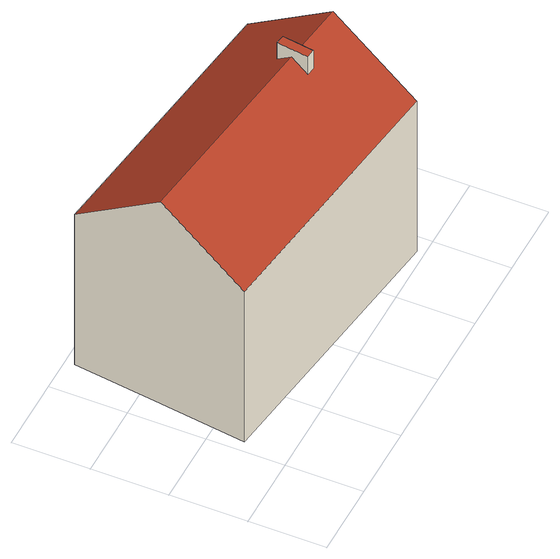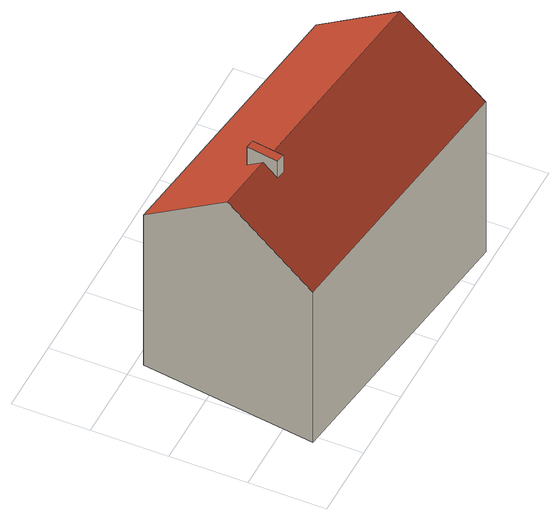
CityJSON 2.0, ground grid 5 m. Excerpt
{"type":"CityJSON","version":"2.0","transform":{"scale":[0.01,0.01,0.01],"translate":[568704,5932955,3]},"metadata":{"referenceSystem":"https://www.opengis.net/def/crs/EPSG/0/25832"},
"CityObjects":{
"building1":{"type":"Building","attributes":{"Grundfläche 2D":"212.006406","Grundhöhe NN":"3.453"},"children":["building1-1"],"geometry":[{"type":"Solid","lod":"3","boundaries":[[[[0,1,2,3,4,5,6]],[[0,7,5,8,9,1]],[[6,5,7,0]],[[4,3,10,11]],[[8,5,4,11,12]],[[9,8,12,13]],[[14,10,3,2,1,9,13,15]],[[15,13,12,11,10,14]]]],"semantics":{"surfaces":[{"type":"RoofSurface"},{"type":"WallSurface"},{"type":"GroundSurface"}],"values":[[0,0,0,1,1,1,1,2]]}}]},
"building1-1":{"type":"BuildingInstallation","parents":["building1"],"geometry":[{"type":"MultiSurface","lod":"3","boundaries":[[[16,17,18,19,20,21,22,23]],[[24,0,25,26,21,20,19,18]],[[26,27,22,21]],[[27,6,7,28,17,16,23,22]],[[28,24,18,17]]],"semantics":{"surfaces":[{"type":"RoofSurface"},{"type":"WallSurface"}],"values":[0,1,1,1,1]}}]}
},
"vertices":[
[1534,678,1686],[153,862,1686],[152,856,1681],[77,295,1265],[1893,52,1266],[1969,620,1686],[1593,668,1684],[1593,670,1686],[2046,1198,1266],[230,1442,1266],[77,295,45],[1893,52,45],[2046,1198,45],[230,1442,45],[152,856,45],[153,862,45],
[1593,670,1749],[1607,768,1749],[1548,777,1749],[1534,678,1749],[1533,676,1749],[1518,568,1749],[1577,559,1749],[1593,668,1749],[1548,777,1614],[1533,676,1684],[1518,568,1604],[1577,559,1603],[1607,768,1614]
]}
